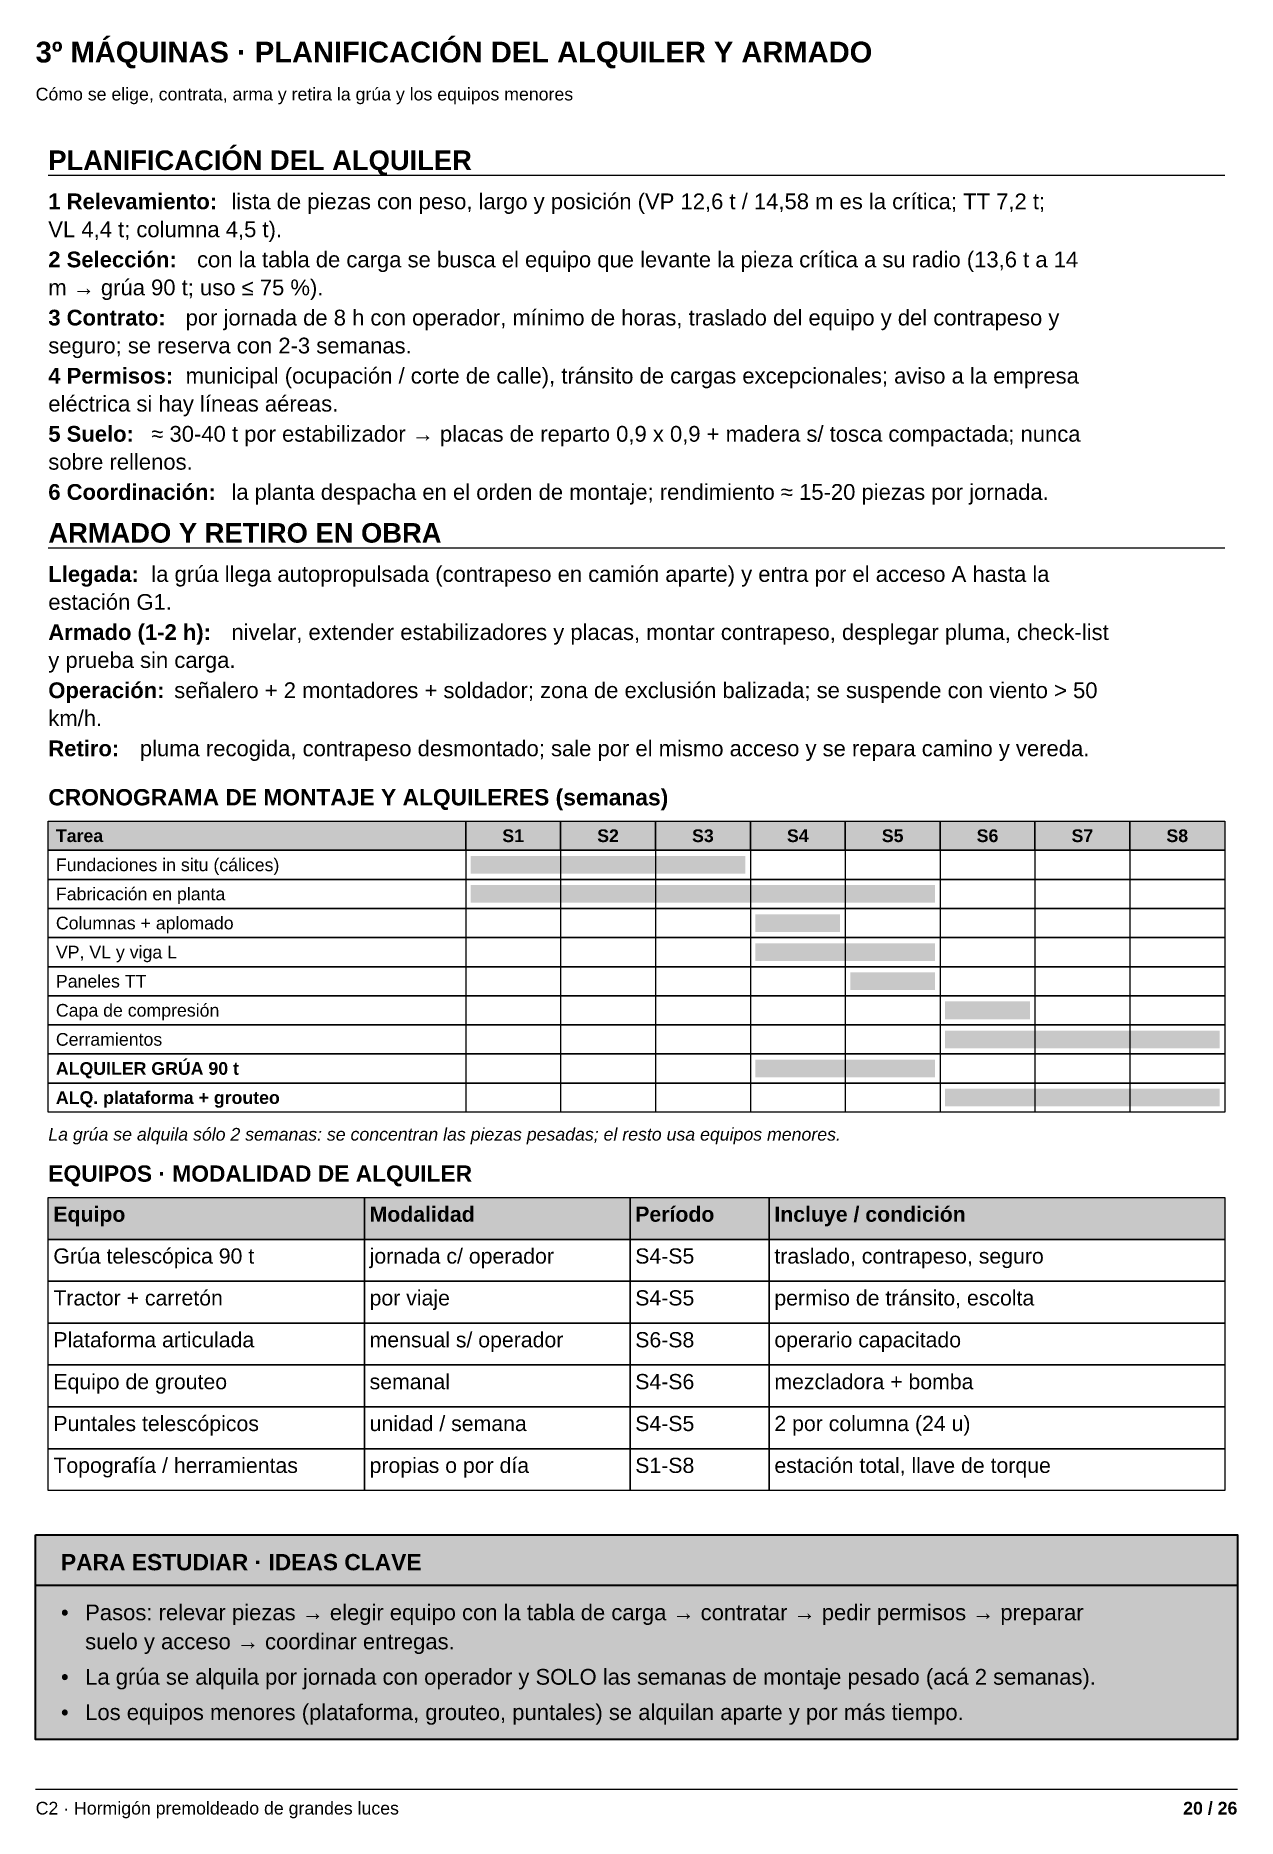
# Model space of a CAD drawing. Header units: millimetres. Extents: x 10 to 200, y 4 to 286.
import ezdxf
from ezdxf.enums import TextEntityAlignment as Align

# ---------------------------------------------------------------- set-up
doc = ezdxf.new("R2010")
doc.units = ezdxf.units.MM
for name, color, linetype in [('ESTUDIO', 7, 'Continuous'), ('ESTUDIO-RELLENO', 9, 'Continuous'), ('LINEAS', 7, 'Continuous'), ('MARCO', 7, 'Continuous'), ('TABLAS', 7, 'Continuous'), ('TABLAS-RELLENO', 9, 'Continuous'), ('TEXTOS', 7, 'Continuous')]:
    doc.layers.add(name, color=color, linetype=linetype)
doc.styles.add('ARIAL', font='arial.ttf')
doc.styles.add('ARIAL-CURSIVA', font='ariali.ttf')
doc.styles.add('ARIAL-NEGRITA', font='arialbd.ttf')

msp = doc.modelspace()

# ---------------------------------------------------------------- hatches: boundary and pattern name
at = {"layer": 'ESTUDIO-RELLENO', "true_color": 0xfff8dc}
h = msp.add_hatch(color=7, dxfattribs=at)
h.dxf.hatch_style = 1
h.paths.add_polyline_path([(10, 49.2128), (200, 49.2128), (200, 16.8384), (10, 16.8384)])
at = {"layer": 'ESTUDIO-RELLENO', "true_color": 0xf3d77a}
h = msp.add_hatch(color=41, dxfattribs=at)
h.dxf.hatch_style = 1
h.paths.add_polyline_path([(10, 49.2128), (200, 49.2128), (200, 41.2128), (10, 41.2128)])
at = {"layer": 'TABLAS-RELLENO', "true_color": 0xe2e6ea}
h = msp.add_hatch(color=254, dxfattribs=at)
h.dxf.hatch_style = 1
h.paths.add_polyline_path([(12, 162.0472), (78, 162.0472), (78, 157.4472), (12, 157.4472)])
h = msp.add_hatch(color=254, dxfattribs=at)
h.dxf.hatch_style = 1
h.paths.add_polyline_path([(78, 162.0472), (93, 162.0472), (93, 157.4472), (78, 157.4472)])
h = msp.add_hatch(color=254, dxfattribs=at)
h.dxf.hatch_style = 1
h.paths.add_polyline_path([(93, 162.0472), (108, 162.0472), (108, 157.4472), (93, 157.4472)])
h = msp.add_hatch(color=254, dxfattribs=at)
h.dxf.hatch_style = 1
h.paths.add_polyline_path([(108, 162.0472), (123, 162.0472), (123, 157.4472), (108, 157.4472)])
h = msp.add_hatch(color=254, dxfattribs=at)
h.dxf.hatch_style = 1
h.paths.add_polyline_path([(123, 162.0472), (138, 162.0472), (138, 157.4472), (123, 157.4472)])
h = msp.add_hatch(color=254, dxfattribs=at)
h.dxf.hatch_style = 1
h.paths.add_polyline_path([(138, 162.0472), (153, 162.0472), (153, 157.4472), (138, 157.4472)])
h = msp.add_hatch(color=254, dxfattribs=at)
h.dxf.hatch_style = 1
h.paths.add_polyline_path([(153, 162.0472), (168, 162.0472), (168, 157.4472), (153, 157.4472)])
h = msp.add_hatch(color=254, dxfattribs=at)
h.dxf.hatch_style = 1
h.paths.add_polyline_path([(168, 162.0472), (183, 162.0472), (183, 157.4472), (168, 157.4472)])
h = msp.add_hatch(color=254, dxfattribs=at)
h.dxf.hatch_style = 1
h.paths.add_polyline_path([(183, 162.0472), (198, 162.0472), (198, 157.4472), (183, 157.4472)])
at = {"layer": 'TABLAS-RELLENO', "true_color": 0xb9a77c}
h = msp.add_hatch(color=43, dxfattribs=at)
h.dxf.hatch_style = 1
h.paths.add_polyline_path([(78.8, 156.5472), (122.2, 156.5472), (122.2, 153.7472), (78.8, 153.7472)])
at = {"layer": 'TABLAS-RELLENO', "true_color": 0x7d8a96}
h = msp.add_hatch(color=252, dxfattribs=at)
h.dxf.hatch_style = 1
h.paths.add_polyline_path([(78.8, 151.9472), (152.2, 151.9472), (152.2, 149.1472), (78.8, 149.1472)])
at = {"layer": 'TABLAS-RELLENO', "true_color": 0x5d6d7e}
h = msp.add_hatch(color=147, dxfattribs=at)
h.dxf.hatch_style = 1
h.paths.add_polyline_path([(123.8, 147.3472), (137.2, 147.3472), (137.2, 144.5472), (123.8, 144.5472)])
at = {"layer": 'TABLAS-RELLENO', "true_color": 0x7aa36b}
h = msp.add_hatch(color=75, dxfattribs=at)
h.dxf.hatch_style = 1
h.paths.add_polyline_path([(123.8, 142.7472), (152.2, 142.7472), (152.2, 139.9472), (123.8, 139.9472)])
at = {"layer": 'TABLAS-RELLENO', "true_color": 0xc9b98f}
h = msp.add_hatch(color=43, dxfattribs=at)
h.dxf.hatch_style = 1
h.paths.add_polyline_path([(138.8, 138.1472), (152.2, 138.1472), (152.2, 135.3472), (138.8, 135.3472)])
at = {"layer": 'TABLAS-RELLENO', "true_color": 0xa3a3a3}
h = msp.add_hatch(color=253, dxfattribs=at)
h.dxf.hatch_style = 1
h.paths.add_polyline_path([(153.8, 133.5472), (167.2, 133.5472), (167.2, 130.7472), (153.8, 130.7472)])
at = {"layer": 'TABLAS-RELLENO', "true_color": 0x5dade2}
h = msp.add_hatch(color=143, dxfattribs=at)
h.dxf.hatch_style = 1
h.paths.add_polyline_path([(153.8, 128.9472), (197.2, 128.9472), (197.2, 126.1472), (153.8, 126.1472)])
at = {"layer": 'TABLAS-RELLENO', "true_color": 0xc0392b}
h = msp.add_hatch(color=22, dxfattribs=at)
h.dxf.hatch_style = 1
h.paths.add_polyline_path([(123.8, 124.3472), (152.2, 124.3472), (152.2, 121.5472), (123.8, 121.5472)])
at = {"layer": 'TABLAS-RELLENO', "true_color": 0xe67e22}
h = msp.add_hatch(color=30, dxfattribs=at)
h.dxf.hatch_style = 1
h.paths.add_polyline_path([(153.8, 119.7472), (197.2, 119.7472), (197.2, 116.9472), (153.8, 116.9472)])
at = {"layer": 'TABLAS-RELLENO', "true_color": 0xe2e6ea}
h = msp.add_hatch(color=254, dxfattribs=at)
h.dxf.hatch_style = 1
h.paths.add_polyline_path([(12, 102.5472), (62, 102.5472), (62, 95.928), (12, 95.928)])
h = msp.add_hatch(color=254, dxfattribs=at)
h.dxf.hatch_style = 1
h.paths.add_polyline_path([(62, 102.5472), (104, 102.5472), (104, 95.928), (62, 95.928)])
h = msp.add_hatch(color=254, dxfattribs=at)
h.dxf.hatch_style = 1
h.paths.add_polyline_path([(104, 102.5472), (126, 102.5472), (126, 95.928), (104, 95.928)])
h = msp.add_hatch(color=254, dxfattribs=at)
h.dxf.hatch_style = 1
h.paths.add_polyline_path([(126, 102.5472), (198, 102.5472), (198, 95.928), (126, 95.928)])

# ---------------------------------------------------------------- linework, layer by layer
at = {"layer": 'ESTUDIO', "color": 42, "lineweight": 35, "true_color": 0xc9a227}
for points in [[(10, 49.2128), (200, 49.2128), (200, 16.8384), (10, 16.8384)], [(10, 49.2128), (200, 49.2128), (200, 41.2128), (10, 41.2128)]]:
    msp.add_lwpolyline(points, close=True, dxfattribs=at)
at = {"layer": 'LINEAS', "lineweight": 18}
for points in [[(12, 264.2), (198, 264.2)], [(12, 205.2844), (198, 205.2844)]]:
    msp.add_lwpolyline(points, dxfattribs=at)
at = {"layer": 'MARCO', "color": 253, "lineweight": 13, "true_color": 0x999999}
msp.add_lwpolyline([(10, 9), (200, 9)], dxfattribs=at)
at = {"layer": 'TABLAS', "lineweight": 13}
for points in [[(12, 162.0472), (78, 162.0472), (78, 157.4472), (12, 157.4472)], [(78, 162.0472), (93, 162.0472), (93, 157.4472), (78, 157.4472)], [(93, 162.0472), (108, 162.0472), (108, 157.4472), (93, 157.4472)], [(108, 162.0472), (123, 162.0472), (123, 157.4472), (108, 157.4472)], [(123, 162.0472), (138, 162.0472), (138, 157.4472), (123, 157.4472)], [(138, 162.0472), (153, 162.0472), (153, 157.4472), (138, 157.4472)], [(153, 162.0472), (168, 162.0472), (168, 157.4472), (153, 157.4472)], [(168, 162.0472), (183, 162.0472), (183, 157.4472), (168, 157.4472)], [(183, 162.0472), (198, 162.0472), (198, 157.4472), (183, 157.4472)], [(12, 102.5472), (62, 102.5472), (62, 95.928), (12, 95.928)], [(62, 102.5472), (104, 102.5472), (104, 95.928), (62, 95.928)], [(104, 102.5472), (126, 102.5472), (126, 95.928), (104, 95.928)], [(126, 102.5472), (198, 102.5472), (198, 95.928), (126, 95.928)], [(12, 95.928), (62, 95.928), (62, 89.3088), (12, 89.3088)], [(62, 95.928), (104, 95.928), (104, 89.3088), (62, 89.3088)], [(104, 95.928), (126, 95.928), (126, 89.3088), (104, 89.3088)], [(126, 95.928), (198, 95.928), (198, 89.3088), (126, 89.3088)], [(12, 89.3088), (62, 89.3088), (62, 82.6896), (12, 82.6896)], [(62, 89.3088), (104, 89.3088), (104, 82.6896), (62, 82.6896)], [(104, 89.3088), (126, 89.3088), (126, 82.6896), (104, 82.6896)], [(126, 89.3088), (198, 89.3088), (198, 82.6896), (126, 82.6896)], [(12, 82.6896), (62, 82.6896), (62, 76.0704), (12, 76.0704)], [(62, 82.6896), (104, 82.6896), (104, 76.0704), (62, 76.0704)], [(104, 82.6896), (126, 82.6896), (126, 76.0704), (104, 76.0704)], [(126, 82.6896), (198, 82.6896), (198, 76.0704), (126, 76.0704)], [(12, 76.0704), (62, 76.0704), (62, 69.4512), (12, 69.4512)], [(62, 76.0704), (104, 76.0704), (104, 69.4512), (62, 69.4512)], [(104, 76.0704), (126, 76.0704), (126, 69.4512), (104, 69.4512)], [(126, 76.0704), (198, 76.0704), (198, 69.4512), (126, 69.4512)], [(12, 69.4512), (62, 69.4512), (62, 62.832), (12, 62.832)], [(62, 69.4512), (104, 69.4512), (104, 62.832), (62, 62.832)], [(104, 69.4512), (126, 69.4512), (126, 62.832), (104, 62.832)], [(126, 69.4512), (198, 69.4512), (198, 62.832), (126, 62.832)], [(12, 62.832), (62, 62.832), (62, 56.2128), (12, 56.2128)], [(62, 62.832), (104, 62.832), (104, 56.2128), (62, 56.2128)], [(104, 62.832), (126, 62.832), (126, 56.2128), (104, 56.2128)], [(126, 62.832), (198, 62.832), (198, 56.2128), (126, 56.2128)]]:
    msp.add_lwpolyline(points, close=True, dxfattribs=at)
at = {"layer": 'TABLAS', "color": 253, "lineweight": 9, "true_color": 0x999999}
for points in [[(78, 162.0472), (78, 116.0472)], [(93, 162.0472), (93, 116.0472)], [(108, 162.0472), (108, 116.0472)], [(123, 162.0472), (123, 116.0472)], [(138, 162.0472), (138, 116.0472)], [(153, 162.0472), (153, 116.0472)], [(168, 162.0472), (168, 116.0472)], [(183, 162.0472), (183, 116.0472)], [(198, 162.0472), (198, 116.0472)]]:
    msp.add_lwpolyline(points, dxfattribs=at)
for points in [[(12, 157.4472), (198, 157.4472), (198, 152.8472), (12, 152.8472)], [(12, 152.8472), (198, 152.8472), (198, 148.2472), (12, 148.2472)], [(12, 148.2472), (198, 148.2472), (198, 143.6472), (12, 143.6472)], [(12, 143.6472), (198, 143.6472), (198, 139.0472), (12, 139.0472)], [(12, 139.0472), (198, 139.0472), (198, 134.4472), (12, 134.4472)], [(12, 134.4472), (198, 134.4472), (198, 129.8472), (12, 129.8472)], [(12, 129.8472), (198, 129.8472), (198, 125.2472), (12, 125.2472)], [(12, 125.2472), (198, 125.2472), (198, 120.6472), (12, 120.6472)], [(12, 120.6472), (198, 120.6472), (198, 116.0472), (12, 116.0472)]]:
    msp.add_lwpolyline(points, close=True, dxfattribs=at)

# ---------------------------------------------------------------- texts
at = {"layer": 'ESTUDIO'}
for s, height, style, p in [('PARA ESTUDIAR · IDEAS CLAVE', 2.5776, 'ARIAL-NEGRITA', (14, 43.6128)), ('•', 2.4917, 'ARIAL', (14, 35.7128)), ('Pasos: relevar piezas → elegir equipo con la tabla de carga → contratar → pedir permisos → preparar', 2.49168, 'ARIAL', (17.828, 35.7128)), ('suelo y acceso → coordinar entregas.', 2.49168, 'ARIAL', (17.828, 31.1192)), ('La grúa se alquila por jornada con operador y SOLO las semanas de montaje pesado (acá 2 semanas).', 2.49168, 'ARIAL', (17.828, 25.5256)), ('•', 2.4917, 'ARIAL', (14, 25.5256)), ('Los equipos menores (plataforma, grouteo, puntales) se alquilan aparte y por más tiempo.', 2.49168, 'ARIAL', (17.828, 19.932)), ('•', 2.4917, 'ARIAL', (14, 19.932))]:
    msp.add_text(s, height=height, dxfattribs=dict(at, style=style)).set_placement(p)
at = {"layer": 'MARCO', "color": 251, "true_color": 0x666666, "style": 'ARIAL'}
msp.add_text('C2 · Hormigón premoldeado de grandes luces', height=2.0048, dxfattribs=at).set_placement((10, 5))
at = {"layer": 'MARCO', "color": 250, "true_color": 0x444444, "style": 'ARIAL-NEGRITA'}
msp.add_text('20 / 26', height=2.0048, dxfattribs=at).set_placement((200, 5), align=Align.RIGHT)
at = {"layer": 'TABLAS'}
for s, height, style, p in [('Tarea', 2.0048, 'ARIAL-NEGRITA', (13.2, 158.7472)), ('Fundaciones in situ (cálices)', 2.0048, 'ARIAL', (13.2, 154.1472)), ('Fabricación en planta', 2.0048, 'ARIAL', (13.2, 149.5472)), ('Columnas + aplomado', 2.0048, 'ARIAL', (13.2, 144.9472)), ('VP, VL y viga L', 2.0048, 'ARIAL', (13.2, 140.3472)), ('Paneles TT', 2.0048, 'ARIAL', (13.2, 135.7472)), ('Capa de compresión', 2.0048, 'ARIAL', (13.2, 131.1472)), ('Cerramientos', 2.0048, 'ARIAL', (13.2, 126.5472)), ('ALQUILER GRÚA 90 t', 2.0048, 'ARIAL-NEGRITA', (13.2, 121.9472)), ('ALQ. plataforma + grouteo', 2.0048, 'ARIAL-NEGRITA', (13.2, 117.3472)), ('Equipo', 2.40576, 'ARIAL-NEGRITA', (12.8, 98.7192)), ('Modalidad', 2.40576, 'ARIAL-NEGRITA', (62.8, 98.7192)), ('Período', 2.40576, 'ARIAL-NEGRITA', (104.8, 98.7192)), ('Incluye / condición', 2.40576, 'ARIAL-NEGRITA', (126.8, 98.7192)), ('Grúa telescópica 90 t', 2.40576, 'ARIAL', (12.8, 92.1)), ('jornada c/ operador', 2.40576, 'ARIAL', (62.8, 92.1)), ('S4-S5', 2.40576, 'ARIAL', (104.8, 92.1)), ('traslado, contrapeso, seguro', 2.40576, 'ARIAL', (126.8, 92.1)), ('Tractor + carretón', 2.40576, 'ARIAL', (12.8, 85.4808)), ('por viaje', 2.40576, 'ARIAL', (62.8, 85.4808)), ('S4-S5', 2.40576, 'ARIAL', (104.8, 85.4808)), ('permiso de tránsito, escolta', 2.40576, 'ARIAL', (126.8, 85.4808)), ('Plataforma articulada', 2.40576, 'ARIAL', (12.8, 78.8616)), ('mensual s/ operador', 2.40576, 'ARIAL', (62.8, 78.8616)), ('S6-S8', 2.40576, 'ARIAL', (104.8, 78.8616)), ('operario capacitado', 2.40576, 'ARIAL', (126.8, 78.8616)), ('Equipo de grouteo', 2.40576, 'ARIAL', (12.8, 72.2424)), ('semanal', 2.40576, 'ARIAL', (62.8, 72.2424)), ('S4-S6', 2.40576, 'ARIAL', (104.8, 72.2424)), ('mezcladora + bomba', 2.40576, 'ARIAL', (126.8, 72.2424)), ('Puntales telescópicos', 2.40576, 'ARIAL', (12.8, 65.6232)), ('unidad / semana', 2.40576, 'ARIAL', (62.8, 65.6232)), ('S4-S5', 2.40576, 'ARIAL', (104.8, 65.6232)), ('2 por columna (24 u)', 2.40576, 'ARIAL', (126.8, 65.6232)), ('Topografía / herramientas', 2.40576, 'ARIAL', (12.8, 59.004)), ('propias o por día', 2.40576, 'ARIAL', (62.8, 59.004)), ('S1-S8', 2.40576, 'ARIAL', (104.8, 59.004)), ('estación total, llave de torque', 2.40576, 'ARIAL', (126.8, 59.004))]:
    msp.add_text(s, height=height, dxfattribs=dict(at, style=style)).set_placement(p)
at = {"layer": 'TABLAS', "style": 'ARIAL-NEGRITA'}
for s, p in [('S1', (85.5, 158.7472)), ('S2', (100.5, 158.7472)), ('S3', (115.5, 158.7472)), ('S4', (130.5, 158.7472)), ('S5', (145.5, 158.7472)), ('S6', (160.5, 158.7472)), ('S7', (175.5, 158.7472)), ('S8', (190.5, 158.7472))]:
    msp.add_text(s, height=2.0048, dxfattribs=at).set_placement(p, align=Align.CENTER)
at = {"layer": 'TEXTOS'}
for s, height, style, p in [('3º MÁQUINAS · PLANIFICACIÓN DEL ALQUILER Y ARMADO', 3.2936, 'ARIAL-NEGRITA', (10, 282)), ('PLANIFICACIÓN DEL ALQUILER', 3.09312, 'ARIAL-NEGRITA', (12, 265)), ('1 Relevamiento:', 2.49168, 'ARIAL-NEGRITA', (12, 258.8)), ('lista de piezas con peso, largo y posición (VP 12,6 t / 14,58 m es la crítica; TT 7,2 t;', 2.49168, 'ARIAL', (40.9536, 258.8)), ('VL 4,4 t; columna 4,5 t).', 2.49168, 'ARIAL', (12, 254.3804)), ('2 Selección:', 2.49168, 'ARIAL-NEGRITA', (12, 249.6108)), ('con la tabla de carga se busca el equipo que levante la pieza crítica a su radio (13,6 t a 14', 2.49168, 'ARIAL', (35.5248, 249.6108)), ('m → grúa 90 t; uso ≤ 75 %).', 2.49168, 'ARIAL', (12, 245.1912)), ('3 Contrato:', 2.49168, 'ARIAL-NEGRITA', (12, 240.4216)), ('por jornada de 8 h con operador, mínimo de horas, traslado del equipo y del contrapeso y', 2.49168, 'ARIAL', (33.7152, 240.4216)), ('seguro; se reserva con 2-3 semanas.', 2.49168, 'ARIAL', (12, 236.002)), ('4 Permisos:', 2.49168, 'ARIAL-NEGRITA', (12, 231.2324)), ('municipal (ocupación / corte de calle), tránsito de cargas excepcionales; aviso a la empresa', 2.49168, 'ARIAL', (33.7152, 231.2324)), ('eléctrica si hay líneas aéreas.', 2.49168, 'ARIAL', (12, 226.8128)), ('5 Suelo:', 2.49168, 'ARIAL-NEGRITA', (12, 222.0432)), ('≈ 30-40 t por estabilizador → placas de reparto 0,9 x 0,9 + madera s/ tosca compactada; nunca', 2.49168, 'ARIAL', (28.2864, 222.0432)), ('sobre rellenos.', 2.49168, 'ARIAL', (12, 217.6236)), ('6 Coordinación:', 2.49168, 'ARIAL-NEGRITA', (12, 212.854)), ('la planta despacha en el orden de montaje; rendimiento ≈ 15-20 piezas por jornada.', 2.49168, 'ARIAL', (40.9536, 212.854)), ('ARMADO Y RETIRO EN OBRA', 3.09312, 'ARIAL-NEGRITA', (12, 206.0844)), ('Llegada:', 2.49168, 'ARIAL-NEGRITA', (12, 199.8844)), ('la grúa llega autopropulsada (contrapeso en camión aparte) y entra por el acceso A hasta la', 2.49168, 'ARIAL', (28.2864, 199.8844)), ('estación G1.', 2.49168, 'ARIAL', (12, 195.4648)), ('Armado (1-2 h):', 2.49168, 'ARIAL-NEGRITA', (12, 190.6952)), ('nivelar, extender estabilizadores y placas, montar contrapeso, desplegar pluma, check-list', 2.49168, 'ARIAL', (40.9536, 190.6952)), ('y prueba sin carga.', 2.49168, 'ARIAL', (12, 186.2756)), ('Operación:', 2.49168, 'ARIAL-NEGRITA', (12, 181.506)), ('señalero + 2 montadores + soldador; zona de exclusión balizada; se suspende con viento > 50', 2.49168, 'ARIAL', (31.9056, 181.506)), ('km/h.', 2.49168, 'ARIAL', (12, 177.0864)), ('Retiro:', 2.49168, 'ARIAL-NEGRITA', (12, 172.3168)), ('pluma recogida, contrapeso desmontado; sale por el mismo acceso y se repara camino y vereda.', 2.49168, 'ARIAL', (26.4768, 172.3168)), ('CRONOGRAMA DE MONTAJE Y ALQUILERES (semanas)', 2.5776, 'ARIAL-NEGRITA', (12, 164.5472)), ('La grúa se alquila sólo 2 semanas: se concentran las piezas pesadas; el resto usa equipos menores.', 2.0048, 'ARIAL-CURSIVA', (12, 111.5472)), ('EQUIPOS · MODALIDAD DE ALQUILER', 2.5776, 'ARIAL-NEGRITA', (12, 105.0472))]:
    msp.add_text(s, height=height, dxfattribs=dict(at, style=style)).set_placement(p)
at = {"layer": 'TEXTOS', "color": 250, "true_color": 0x333333, "style": 'ARIAL'}
msp.add_text('Cómo se elige, contrata, arma y retira la grúa y los equipos menores', height=2.0048, dxfattribs=at).set_placement((10, 276))

doc.saveas('drawing.dxf')
